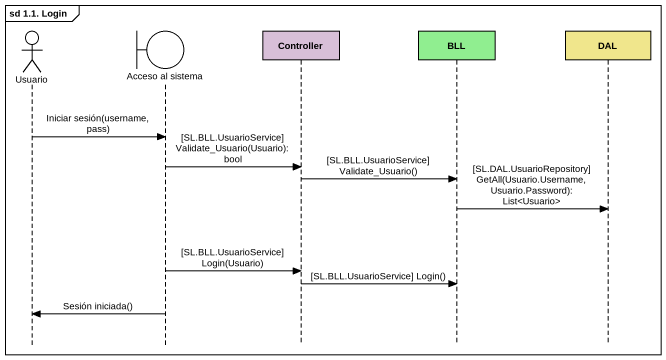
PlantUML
@startuml
mainframe sd 1.1. Login
hide footbox
actor Usuario
boundary "Acceso al sistema" as Acceso_al_sistema
participant Controller #D8BFD8
participant BLL #90EE90
participant DAL #F0E68C

Usuario -> Acceso_al_sistema : Iniciar sesión(username, pass)
Acceso_al_sistema -> Controller : [SL.BLL.UsuarioService] Validate_Usuario(Usuario): bool
Controller -> BLL : [SL.BLL.UsuarioService] Validate_Usuario()
BLL -> DAL : [SL.DAL.UsuarioRepository] GetAll(Usuario.Username, Usuario.Password): List<Usuario>
Acceso_al_sistema -> Controller : [SL.BLL.UsuarioService] Login(Usuario)
Controller -> BLL : [SL.BLL.UsuarioService] Login()
Acceso_al_sistema -> Usuario : Sesión iniciada()
@enduml
